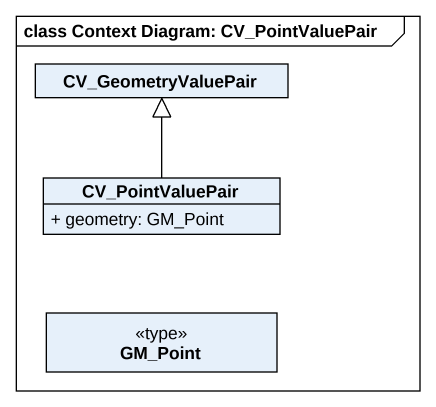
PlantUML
@startuml
mainframe class Context Diagram: CV_PointValuePair
hide circle
hide empty members
skinparam classAttributeIconSize 0
class CV_GeometryValuePair
class CV_PointValuePair {
  + geometry: GM_Point
}
class GM_Point <<type>>
CV_PointValuePair -up-|> CV_GeometryValuePair
@enduml
